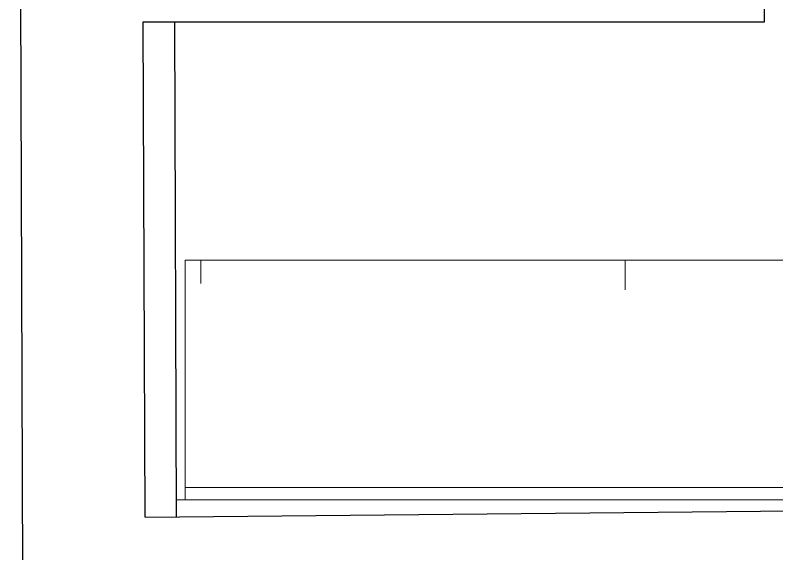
# Model space of a CAD drawing. Header units: centimetres. Extents: x 12341 to 13908, y -2402 to -1040.
# Drawn here: x 12340.8 to 12509.9, y -1829.9 to -1710.3 of the extents above; entities that cross this region are included whole.
import ezdxf

# ---------------------------------------------------------------- set-up
doc = ezdxf.new("R2010")
doc.units = ezdxf.units.CM
doc.layers.add('Linee-02', color=1, linetype='Continuous', lineweight=9)
doc.layers.add('Linee-04', color=6, linetype='Continuous', lineweight=30)

msp = doc.modelspace()

# ---------------------------------------------------------------- linework, layer by layer
at = {"layer": 'Linee-02', "lineweight": 5}
for p, q in [((12378.51879725384, -1817.892664543837), (12378.51879725384, -1764.692664543837)), ((12378.51879725384, -1764.692664543837), (12382.01879725384, -1764.692664543837)), ((12382.01879725384, -1764.692664543837), (12382.01879725384, -1769.880321477558)), ((12382.01879725384, -1769.880321477558), (12382.01879725384, -1764.692664543837)), ((12382.01879725384, -1764.692664543837), (12476.21879725384, -1764.692664543837)), ((12476.21879725384, -1764.692664543837), (12476.21879725384, -1771.276620839799)), ((12476.21879725384, -1771.276620839799), (12476.21879725384, -1764.692664543837)), ((12476.21879725384, -1764.692664543837), (12570.41879725384, -1764.692664543837)), ((12378.51879725384, -1817.892664543837), (12378.51879725384, -1815.192664543837)), ((12378.51879725384, -1817.892664543837), (12378.51879725384, -1815.192664543837)), ((12378.51879725384, -1815.192664543837), (12762.31879725385, -1815.192664543837)), ((12376.61014621977, -1817.892664543837), (12764.22744828791, -1817.892664543837)), ((12378.51879725384, -1817.892664543837), (12377.01879725384, -1817.892664543837)), ((12762.31879725385, -1817.892664543837), (12378.51879725384, -1817.892664543837))]:
    msp.add_line(p, q, dxfattribs=at)
at = {"layer": 'Linee-04'}
for p, q in [((12344.10851282999, -2279.831085756242), (12340.80542660038, -1374.785458845416)), ((12507.17706919671, -1711.783380971766), (12507.17706919671, -1708.78338097178)), ((12369.64786565102, -1821.782648388117), (12369.24640847066, -1711.783380971766)), ((12369.24640847066, -1711.783380971766), (12507.17706919671, -1711.783380971766)), ((12376.64781903206, -1821.757101113001), (12376.24645508993, -1711.783380971751)), ((12369.64786565102, -1821.782648388117), (12764.22744462575, -1817.892293108943))]:
    msp.add_line(p, q, dxfattribs=at)

doc.saveas('drawing.dxf')
